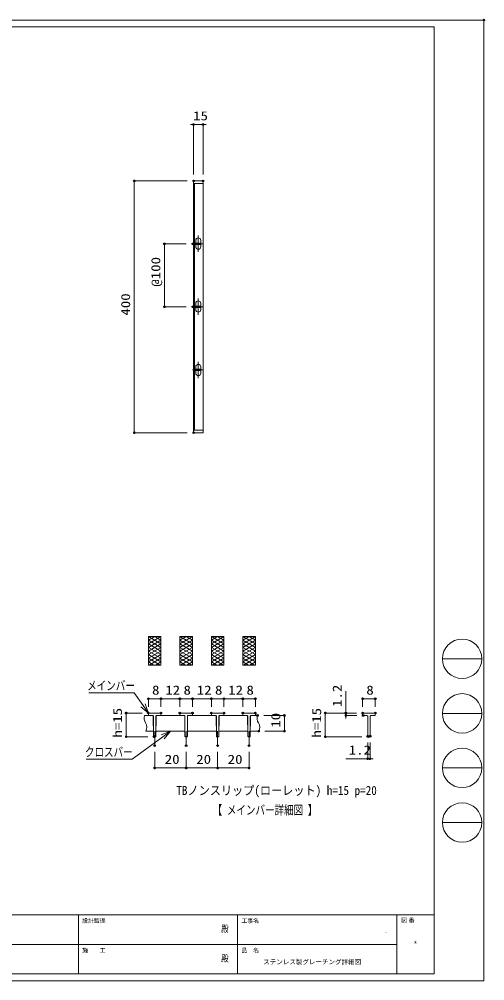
# Model space of a CAD drawing. Units: millimetres on the paper, with parts at other scales. Extents: x -216 to 216, y -153 to 153.
# Drawn here: x 67.6 to 215.6, y -152.7 to 152.9 of the extents above; entities that cross this region are included whole.
import ezdxf
from ezdxf.enums import TextEntityAlignment as Align

# ---------------------------------------------------------------- set-up
doc = ezdxf.new("R2010")
doc.units = ezdxf.units.MM
doc.header["$PDMODE"] = 32
doc.header["$PDSIZE"] = 0.5
doc.linetypes.add('CHAIN2', pattern=[12, 9, -1, 1, -1])
for name, color, linetype, lineweight in [('0-0_A1FRAME', 1, 'Continuous', 9), ('0-2_寸法', 4, 'Continuous', 9), ('0-3_0', 7, 'Continuous', 9), ('0-5_蓋', 3, 'Continuous', 9), ('0-6_中心線', 4, 'CHAIN2', 9)]:
    doc.layers.add(name, color=color, linetype=linetype, lineweight=lineweight)
doc.layers.add('0-1_文字', color=7, linetype='Continuous')
doc.layers.add('0-4_Defpoints', color=7, linetype='Continuous')
doc.styles.add('HGMaruGothicMPRO', font='')
doc.styles.add('ＭＳ ゴシック', font='')
doc.styles.get('HGMaruGothicMPRO').set_extended_font_data('HGMaruGothicMPRO')
doc.styles.get('ＭＳ ゴシック').set_extended_font_data('MS Gothic')

# ---------------------------------------------------------------- blocks, each defined once
blk = doc.blocks.new('_Dot')
at = {"layer": '0-3_0'}
for p, q in [((-0.5, 0), (-1, 0)), ((0.489, 0.1), (-0.489, 0.1)), ((0.399, 0.3), (-0.399, 0.3)), ((0.458, -0.199), (-0.458, -0.199)), ((0.3, -0.399), (-0.3, -0.399))]:
    blk.add_line(p, q, dxfattribs=at)
for points in [[(0.5, 0), (0.496, 0.063), (0.484, 0.124), (0.465, 0.184), (0.438, 0.241), (0.405, 0.294), (0.364, 0.342), (0.319, 0.385), (0.268, 0.422), (0.213, 0.452), (0.155, 0.476), (0.094, 0.491), (0.031, 0.499), (-0.031, 0.499), (-0.094, 0.491), (-0.155, 0.476), (-0.213, 0.452), (-0.268, 0.422), (-0.319, 0.385), (-0.364, 0.342), (-0.405, 0.294), (-0.438, 0.241), (-0.465, 0.184), (-0.484, 0.124), (-0.496, 0.063), (-0.5, 0), (0, 0)], [(-0.5, 0), (-0.496, -0.063), (-0.484, -0.124), (-0.465, -0.184), (-0.438, -0.241), (-0.405, -0.294), (-0.364, -0.342), (-0.319, -0.385), (-0.268, -0.422), (-0.213, -0.452), (-0.155, -0.476), (-0.094, -0.491), (-0.031, -0.499), (0.031, -0.499), (0.094, -0.491), (0.155, -0.476), (0.213, -0.452), (0.268, -0.422), (0.319, -0.385), (0.364, -0.342), (0.405, -0.294), (0.438, -0.241), (0.465, -0.184), (0.484, -0.124), (0.496, -0.063), (0.5, 0), (0, 0)]]:
    blk.add_lwpolyline(points, close=True, dxfattribs=at)
blk = doc.blocks.new('MLeader1')
at = {"layer": '0-2_寸法'}
for p, q in [((103.823, -61.148), (89.743, -61.148)), ((108.681, -67.592), (106.964, -65.132))]:
    blk.add_line(p, q, dxfattribs=at)
for points in [[(106.964, -65.132), (104.183, -61.148), (103.823, -61.148)], [(107.623, -64.672), (108.681, -67.592), (106.305, -65.592)]]:
    blk.add_lwpolyline(points, dxfattribs=at)
at = {"layer": '0-2_寸法', "style": 'ＭＳ ゴシック', "width": 0.75}
blk.add_text('メインバー', height=2.889, dxfattribs=at).set_placement((89.202, -61.151), align=Align.BOTTOM_LEFT)
blk = doc.blocks.new('MLeader2')
at = {"layer": '0-2_寸法'}
for p, q in [((115.681, -73.342), (113.259, -75.113)), ((103.118, -82.262), (88.871, -82.262))]:
    blk.add_line(p, q, dxfattribs=at)
for points in [[(113.259, -75.113), (103.478, -82.262), (103.118, -82.262)], [(112.785, -74.464), (115.681, -73.342), (113.733, -75.762)]]:
    blk.add_lwpolyline(points, dxfattribs=at)
at = {"layer": '0-2_寸法', "style": 'ＭＳ ゴシック', "width": 0.75}
blk.add_text('クロスバー', height=2.889, dxfattribs=at).set_placement((88.505, -82.265), align=Align.BOTTOM_LEFT)

msp = doc.modelspace()

# ---------------------------------------------------------------- linework, layer by layer
at = {"layer": '0-0_A1FRAME'}
for p, q in [((202.127, -50.332), (214.655, -50.332)), ((202.127, -67.678), (214.655, -67.678)), ((202.127, -85.023), (214.655, -85.023)), ((202.127, -102.369), (214.655, -102.369)), ((86.414, -131.704), (86.414, -150.495)), ((137.006, -131.704), (137.006, -150.495)), ((187.598, -131.704), (187.598, -150.495)), ((199.523, -131.704), (199.523, -150.495)), ((187.598, -141.099), (-43.679, -141.099))]:
    msp.add_line(p, q, dxfattribs=at)
msp.add_lwpolyline([(-215.332, 152.642), (-215.332, -152.65), (215.329, -152.65), (215.329, 152.642)], close=True, dxfattribs=at)
for points in [[(199.523, -150.495), (199.523, 150.487), (-209.584, 150.487)], [(-209.584, -150.495), (-209.584, -131.704), (199.523, -131.704)], [(199.523, -150.495), (-209.584, -150.495), (199.523, -150.495)]]:
    msp.add_lwpolyline(points, dxfattribs=at)
for centre in [(208.391, -50.332), (208.391, -67.678), (208.391, -85.023), (208.391, -102.369)]:
    msp.add_circle(centre, 6.264, dxfattribs=at)
msp.add_point((215.329, 152.642), dxfattribs=at)
at = {"layer": '0-2_寸法'}
for p, q in [((122.542, 119.449), (122.042, 119.449)), ((123.042, 103.516), (123.042, 119.449)), ((123.042, 119.449), (126.042, 119.449)), ((126.042, 103.516), (126.042, 119.449)), ((126.542, 119.449), (127.042, 119.449)), ((121.042, 101.516), (104.184, 101.516)), ((104.184, 22.016), (104.184, 101.016)), ((120.72, 81.516), (113.772, 81.516)), ((113.772, 62.016), (113.772, 81.016)), ((120.72, 61.516), (113.772, 61.516)), ((121.042, 21.516), (104.184, 21.516)), ((171.429, -67.092), (171.429, -60.592)), ((108.681, -65.592), (108.681, -63.044)), ((109.181, -63.044), (112.181, -63.044)), ((112.681, -65.592), (112.681, -63.044)), ((112.681, -65.592), (112.681, -63.044)), ((113.181, -63.044), (118.181, -63.044)), ((118.681, -65.592), (118.681, -63.044)), ((118.681, -65.592), (118.681, -63.044)), ((119.181, -63.044), (122.181, -63.044)), ((122.681, -65.592), (122.681, -63.044)), ((122.681, -65.592), (122.681, -63.044)), ((123.181, -63.044), (128.181, -63.044)), ((128.681, -65.592), (128.681, -63.044)), ((128.681, -65.592), (128.681, -63.044)), ((129.181, -63.044), (132.181, -63.044)), ((132.681, -65.592), (132.681, -63.044)), ((132.681, -65.592), (132.681, -63.044)), ((133.181, -63.044), (138.181, -63.044)), ((138.681, -65.592), (138.681, -63.044)), ((138.681, -65.592), (138.681, -63.044)), ((139.181, -63.044), (142.181, -63.044)), ((142.681, -65.592), (142.681, -63.044)), ((176.769, -65.592), (176.769, -63.044)), ((177.269, -63.044), (180.269, -63.044)), ((180.769, -65.592), (180.769, -63.044)), ((106.681, -67.592), (101.609, -67.592)), ((101.609, -74.592), (101.609, -68.092)), ((145.354, -68.342), (151.903, -68.342)), ((151.903, -72.842), (151.903, -68.842)), ((174.769, -67.592), (164.88, -67.592)), ((164.88, -74.592), (164.88, -68.092)), ((174.769, -67.592), (171.429, -67.592)), ((171.429, -68.342), (171.429, -67.592)), ((174.919, -68.342), (171.429, -68.342)), ((171.429, -68.842), (171.429, -69.342)), ((108.456, -75.092), (101.609, -75.092)), ((145.732, -73.342), (151.903, -73.342)), ((176.544, -75.092), (164.88, -75.092)), ((178.394, -76.942), (178.394, -82.076)), ((179.144, -76.942), (179.144, -82.076)), ((110.682, -79.924), (110.682, -85.028)), ((120.682, -79.924), (120.682, -85.028)), ((120.682, -79.924), (120.682, -85.028)), ((130.682, -79.924), (130.682, -85.028)), ((130.682, -79.924), (130.682, -85.028)), ((140.682, -79.924), (140.682, -85.028)), ((177.894, -82.076), (171.394, -82.076)), ((179.144, -82.076), (178.394, -82.076)), ((179.644, -82.076), (180.144, -82.076)), ((120.182, -85.028), (111.182, -85.028)), ((130.182, -85.028), (121.182, -85.028)), ((131.182, -85.028), (140.182, -85.028))]:
    msp.add_line(p, q, dxfattribs=at)
at = {"layer": '0-4_Defpoints'}
for p in [(126.042, 119.449), (104.184, 101.516), (123.042, 101.516), (123.042, 101.516), (126.042, 101.516), (113.772, 81.516), (122.72, 81.516), (122.72, 61.516), (123.042, 21.516), (112.681, -63.044), (118.681, -63.044), (122.681, -63.044), (128.681, -63.044), (132.681, -63.044), (138.681, -63.044), (142.681, -63.044), (180.769, -63.044), (101.609, -67.592), (108.681, -67.592), (108.681, -67.592), (112.681, -67.592), (112.681, -67.592), (118.681, -67.592), (122.681, -67.592), (122.681, -67.592), (128.681, -67.592), (128.681, -67.592), (132.681, -67.592), (132.681, -67.592), (138.681, -67.592), (138.681, -67.592), (142.681, -67.592), (143.354, -68.342), (151.903, -68.342), (164.88, -67.592), (171.429, -67.592), (176.769, -67.592), (176.769, -67.592), (176.919, -68.342), (180.769, -67.592), (143.732, -73.342), (110.456, -75.092), (178.394, -74.942), (178.544, -75.092), (179.144, -74.942), (110.682, -77.924), (120.682, -77.924), (130.682, -77.924), (140.682, -77.924), (178.394, -82.076), (110.682, -85.028), (120.682, -85.028), (140.682, -85.028)]:
    msp.add_point(p, dxfattribs=at)
at = {"layer": '0-5_蓋'}
for p, q in [((123.042, 101.516), (123.042, 21.516)), ((123.042, 100.716), (126.042, 100.716)), ((123.342, 100.716), (123.342, 22.316)), ((123.742, 81.716), (123.742, 82.616)), ((125.342, 81.716), (125.342, 82.616)), ((123.342, 81.316), (125.342, 81.316)), ((123.742, 80.616), (123.742, 81.316)), ((125.342, 81.316), (125.342, 81.716)), ((125.342, 80.616), (125.342, 81.316)), ((123.342, 61.316), (125.342, 61.316)), ((123.742, 61.716), (123.742, 62.616)), ((123.742, 60.616), (123.742, 61.316)), ((125.342, 61.716), (125.342, 62.616)), ((125.342, 61.316), (125.342, 61.716)), ((125.342, 60.616), (125.342, 61.316)), ((123.342, 41.716), (125.342, 41.716)), ((123.742, 42.416), (123.742, 41.716)), ((123.742, 41.316), (123.742, 40.416)), ((125.342, 42.416), (125.342, 41.716)), ((125.342, 41.716), (125.342, 41.316)), ((125.342, 41.316), (125.342, 40.416)), ((123.042, 22.316), (126.042, 22.316)), ((123.042, 21.516), (126.042, 21.516)), ((108.681, -43.248), (108.681, -52.352)), ((108.681, -43.248), (112.681, -43.248)), ((108.681, -43.248), (112.681, -45.557)), ((110.681, -43.248), (108.681, -44.403)), ((108.681, -44.403), (112.681, -46.712)), ((110.681, -43.248), (112.681, -44.403)), ((112.681, -43.248), (112.681, -52.352)), ((118.681, -43.248), (118.681, -52.352)), ((118.681, -43.248), (122.681, -43.248)), ((118.681, -43.248), (122.681, -45.557)), ((120.681, -43.248), (118.681, -44.403)), ((118.681, -44.403), (122.681, -46.712)), ((120.681, -43.248), (122.681, -44.403)), ((122.681, -43.248), (122.681, -52.352)), ((128.681, -43.248), (128.681, -52.352)), ((128.681, -43.248), (132.681, -43.248)), ((128.681, -43.248), (132.681, -45.557)), ((130.681, -43.248), (128.681, -44.403)), ((128.681, -44.403), (132.681, -46.712)), ((130.681, -43.248), (132.681, -44.403)), ((132.681, -43.248), (132.681, -52.352)), ((138.681, -43.248), (138.681, -52.352)), ((138.681, -43.248), (142.681, -43.248)), ((138.681, -43.248), (142.681, -45.557)), ((140.681, -43.248), (138.681, -44.403)), ((138.681, -44.403), (142.681, -46.712)), ((140.681, -43.248), (142.681, -44.403)), ((142.681, -43.248), (142.681, -52.352)), ((112.681, -46.712), (108.681, -49.021)), ((112.681, -47.867), (108.681, -50.176)), ((122.681, -46.712), (118.681, -49.021)), ((122.681, -47.867), (118.681, -50.176)), ((132.681, -46.712), (128.681, -49.021)), ((132.681, -47.867), (128.681, -50.176)), ((142.681, -46.712), (138.681, -49.021)), ((142.681, -47.867), (138.681, -50.176)), ((108.681, -49.021), (112.681, -51.331)), ((108.681, -50.176), (112.451, -52.352)), ((112.681, -50.176), (108.911, -52.352)), ((112.681, -51.331), (110.911, -52.352)), ((118.681, -49.021), (122.681, -51.331)), ((118.681, -50.176), (122.451, -52.352)), ((122.681, -50.176), (118.911, -52.352)), ((122.681, -51.331), (120.911, -52.352)), ((128.681, -49.021), (132.681, -51.331)), ((128.681, -50.176), (132.451, -52.352)), ((132.681, -50.176), (128.911, -52.352)), ((132.681, -51.331), (130.911, -52.352)), ((138.681, -49.021), (142.681, -51.331)), ((138.681, -50.176), (142.451, -52.352)), ((142.681, -50.176), (138.911, -52.352)), ((142.681, -51.331), (140.911, -52.352)), ((108.681, -52.352), (112.681, -52.352)), ((118.681, -52.352), (122.681, -52.352)), ((128.681, -52.352), (132.681, -52.352)), ((138.681, -52.352), (142.681, -52.352)), ((110.056, -68.342), (107.461, -68.342)), ((108.681, -67.592), (112.681, -67.592)), ((108.681, -68.192), (108.681, -67.592)), ((110.056, -68.342), (108.831, -68.342)), ((110.206, -68.492), (110.206, -71.367)), ((110.306, -74.942), (110.306, -68.592)), ((111.056, -74.942), (111.056, -68.592)), ((111.156, -68.492), (111.156, -71.367)), ((111.306, -68.342), (112.531, -68.342)), ((111.306, -68.342), (120.056, -68.342)), ((112.681, -68.192), (112.681, -67.592)), ((118.681, -67.592), (122.681, -67.592)), ((118.681, -68.192), (118.681, -67.592)), ((120.056, -68.342), (118.831, -68.342)), ((120.206, -68.492), (120.206, -71.367)), ((120.306, -74.942), (120.306, -68.592)), ((121.056, -74.942), (121.056, -68.592)), ((121.156, -68.492), (121.156, -71.367)), ((121.306, -68.342), (122.531, -68.342)), ((121.306, -68.342), (130.056, -68.342)), ((122.681, -68.192), (122.681, -67.592)), ((128.681, -67.592), (132.681, -67.592)), ((128.681, -68.192), (128.681, -67.592)), ((130.056, -68.342), (128.831, -68.342)), ((130.206, -68.492), (130.206, -71.367)), ((130.306, -74.942), (130.306, -68.592)), ((131.056, -74.942), (131.056, -68.592)), ((131.156, -68.492), (131.156, -71.367)), ((131.306, -68.342), (132.531, -68.342)), ((131.306, -68.342), (140.056, -68.342)), ((132.681, -68.192), (132.681, -67.592)), ((138.681, -67.592), (142.681, -67.592)), ((138.681, -68.192), (138.681, -67.592)), ((140.056, -68.342), (138.831, -68.342)), ((140.206, -68.492), (140.206, -71.367)), ((140.306, -74.942), (140.306, -68.592)), ((141.056, -74.942), (141.056, -68.592)), ((141.156, -68.492), (141.156, -71.367)), ((141.306, -68.342), (142.531, -68.342)), ((141.306, -68.342), (143.354, -68.342)), ((142.681, -68.192), (142.681, -67.592)), ((176.769, -67.592), (180.769, -67.592)), ((176.769, -68.192), (176.769, -67.592)), ((178.144, -68.342), (176.919, -68.342)), ((178.394, -74.942), (178.394, -68.592)), ((179.144, -74.942), (179.144, -68.592)), ((179.394, -68.342), (180.619, -68.342)), ((180.769, -68.192), (180.769, -67.592)), ((110.306, -73.342), (107.839, -73.342)), ((110.906, -75.092), (110.456, -75.092)), ((120.306, -73.342), (111.056, -73.342)), ((120.906, -75.092), (120.456, -75.092)), ((130.306, -73.342), (121.056, -73.342)), ((130.906, -75.092), (130.456, -75.092)), ((140.306, -73.342), (131.056, -73.342)), ((140.906, -75.092), (140.456, -75.092)), ((143.732, -73.342), (141.056, -73.342)), ((178.994, -75.092), (178.544, -75.092))]:
    msp.add_line(p, q, dxfattribs=at)
for points in [[(123.042, 101.516), (126.042, 101.516), (126.042, 21.516)], [(123.342, 81.316), (123.342, 81.716), (125.342, 81.716)], [(123.342, 61.316), (123.342, 61.716), (125.342, 61.716)], [(123.342, 41.716), (123.342, 41.316), (125.342, 41.316)], [(112.681, -43.248), (108.681, -45.557), (112.681, -47.867)], [(112.681, -44.403), (108.681, -46.712), (112.681, -49.021)], [(112.681, -45.557), (108.681, -47.867), (112.681, -50.176)], [(122.681, -43.248), (118.681, -45.557), (122.681, -47.867)], [(122.681, -44.403), (118.681, -46.712), (122.681, -49.021)], [(122.681, -45.557), (118.681, -47.867), (122.681, -50.176)], [(132.681, -43.248), (128.681, -45.557), (132.681, -47.867)], [(132.681, -44.403), (128.681, -46.712), (132.681, -49.021)], [(132.681, -45.557), (128.681, -47.867), (132.681, -50.176)], [(142.681, -43.248), (138.681, -45.557), (142.681, -47.867)], [(142.681, -44.403), (138.681, -46.712), (142.681, -49.021)], [(142.681, -45.557), (138.681, -47.867), (142.681, -50.176)], [(112.681, -49.021), (108.681, -51.331), (110.451, -52.352)], [(122.681, -49.021), (118.681, -51.331), (120.451, -52.352)], [(132.681, -49.021), (128.681, -51.331), (130.451, -52.352)], [(142.681, -49.021), (138.681, -51.331), (140.451, -52.352)]]:
    msp.add_lwpolyline(points, dxfattribs=at)
for centre, radius, start, end in [((124.542, 82.616), 0.8, 0, 180), ((124.542, 80.616), 0.8, 180, 0), ((124.542, 62.616), 0.8, 0, 180), ((124.542, 60.616), 0.8, 180, 0), ((124.542, 42.416), 0.8, 0, 180), ((124.542, 40.416), 0.8, 180, 0), ((110.178, -69.207), 2.851, 162.34877, 212.31754), ((108.831, -68.192), 0.15, 180, 270), ((110.056, -68.592), 0.25, 0, 90), ((110.056, -68.492), 0.15, 0, 90), ((111.306, -68.592), 0.25, 90, 180), ((111.306, -68.492), 0.15, 90, 180), ((112.531, -68.192), 0.15, 270, 0), ((118.831, -68.192), 0.15, 180, 270), ((120.056, -68.592), 0.25, 0, 90), ((120.056, -68.492), 0.15, 0, 90), ((121.306, -68.592), 0.25, 90, 180), ((121.306, -68.492), 0.15, 90, 180), ((122.531, -68.192), 0.15, 270, 0), ((128.831, -68.192), 0.15, 180, 270), ((130.056, -68.592), 0.25, 0, 90), ((130.056, -68.492), 0.15, 0, 90), ((131.306, -68.592), 0.25, 90, 180), ((131.306, -68.492), 0.15, 90, 180), ((132.531, -68.192), 0.15, 270, 0), ((138.831, -68.192), 0.15, 180, 270), ((140.056, -68.592), 0.25, 0, 90), ((140.056, -68.492), 0.15, 0, 90), ((141.306, -68.592), 0.25, 90, 180), ((141.306, -68.492), 0.15, 90, 180), ((142.531, -68.192), 0.15, 270, 0), ((146.071, -69.207), 2.851, 162.34877, 212.31754), ((176.919, -68.192), 0.15, 180, 270), ((178.144, -68.592), 0.25, 0, 90), ((179.394, -68.592), 0.25, 90, 180), ((180.619, -68.192), 0.15, 270, 0), ((105.611, -72.096), 2.553, 330.76467, 32.31754), ((110.681, -71.367), 0.475, 180, 217.86365), ((110.681, -71.367), 0.475, 322.13635, 0), ((120.681, -71.367), 0.475, 180, 217.86365), ((120.681, -71.367), 0.475, 322.13635, 0), ((130.681, -71.367), 0.475, 180, 217.86365), ((130.681, -71.367), 0.475, 322.13635, 0), ((140.681, -71.367), 0.475, 180, 217.86365), ((140.681, -71.367), 0.475, 322.13635, 0), ((141.504, -72.096), 2.553, 330.76467, 32.31754), ((110.456, -74.942), 0.15, 180, 270), ((110.906, -74.942), 0.15, 270, 0), ((120.456, -74.942), 0.15, 180, 270), ((120.906, -74.942), 0.15, 270, 0), ((130.456, -74.942), 0.15, 180, 270), ((130.906, -74.942), 0.15, 270, 0), ((140.456, -74.942), 0.15, 180, 270), ((140.906, -74.942), 0.15, 270, 0), ((178.544, -74.942), 0.15, 180, 270), ((178.994, -74.942), 0.15, 270, 0)]:
    msp.add_arc(centre, radius, start, end, dxfattribs=at)
at = {"layer": '0-6_中心線'}
for p, q in [((124.542, 78.983), (124.542, 84.169)), ((122.72, 81.516), (125.968, 81.516)), ((124.542, 58.983), (124.542, 64.169)), ((122.72, 61.516), (125.968, 61.516)), ((124.542, 44.049), (124.542, 38.863)), ((122.72, 41.516), (125.968, 41.516)), ((110.681, -77.924), (110.681, -73.334)), ((120.681, -77.924), (120.681, -73.334)), ((130.681, -77.924), (130.681, -73.334)), ((140.681, -77.924), (140.681, -73.334))]:
    msp.add_line(p, q, dxfattribs=at)

# ---------------------------------------------------------------- block references
at = {"layer": '0-2_寸法', "xscale": 0.5, "yscale": 0.5}
for p in [(123.042, 119.449), (112.681, -63.044), (118.681, -63.044), (122.681, -63.044), (128.681, -63.044), (132.681, -63.044), (138.681, -63.044), (142.681, -63.044), (180.769, -63.044), (178.394, -82.076), (120.682, -85.028), (130.682, -85.028), (140.682, -85.028)]:
    msp.add_blockref('_Dot', p, dxfattribs=at)
for p, rotation in [((126.042, 119.449), 180), ((104.184, 101.516), 90), ((113.772, 81.516), 90), ((113.772, 61.516), 270), ((104.184, 21.516), 270), ((108.681, -63.044), 180), ((112.681, -63.044), 180), ((118.681, -63.044), 180), ((122.681, -63.044), 180), ((128.681, -63.044), 180), ((132.681, -63.044), 180), ((138.681, -63.044), 180), ((176.769, -63.044), 180), ((171.429, -67.592), 270), ((101.609, -67.592), 90), ((151.903, -68.342), 90), ((164.88, -67.592), 90), ((171.429, -68.342), 90), ((151.903, -73.342), 270), ((101.609, -75.092), 270), ((164.88, -75.092), 270), ((179.144, -82.076), 180), ((110.682, -85.028), 180), ((120.682, -85.028), 180), ((130.682, -85.028), 180)]:
    msp.add_blockref('_Dot', p, dxfattribs=dict(at, rotation=rotation))
at = {"layer": '0-2_寸法'}
for name in ['MLeader1', 'MLeader2']:
    msp.add_blockref(name, (0, 0), dxfattribs=at)

# ---------------------------------------------------------------- texts
at = {"layer": '0-0_A1FRAME', "style": 'HGMaruGothicMPRO'}
for s, p in [('設計監理', (87.639, -134.641)), ('工事名', (138.23, -134.641)), ('図 番', (189.043, -134.472)), ('施\u3000\u3000工', (87.639, -144.037)), ('品\u3000名', (138.23, -144.037))]:
    msp.add_text(s, height=1.327, dxfattribs=at).set_placement(p, align=Align.BOTTOM_LEFT)
at = {"layer": '0-0_A1FRAME', "style": 'HGMaruGothicMPRO', "width": 0.8}
for p in [(131.786, -137.847), (131.786, -147.242)]:
    msp.add_text('殿', height=2.119, dxfattribs=at).set_placement(p, align=Align.BOTTOM_LEFT)
at = {"layer": '0-0_A1FRAME', "color": 6, "style": 'HGMaruGothicMPRO'}
for s, p in [('-', (183.845, -138.451)), ('ステンレス製グレーチング詳細図', (145.184, -147.847))]:
    msp.add_text(s, height=1.481, dxfattribs=at).set_placement(p, align=Align.BOTTOM_LEFT)
at = {"layer": '0-0_A1FRAME', "color": 6, "style": 'HGMaruGothicMPRO', "width": 0.75}
msp.add_text('*', height=1.975, dxfattribs=at).set_placement((193.116, -142.446), align=Align.BOTTOM_LEFT)
at = {"layer": '0-1_文字', "style": 'ＭＳ ゴシック'}
for s, width, p in [('TBノンスリップ(ローレット) h=15 p=20', 0.9, (117.558, -94.481)), ('【 メインバー詳細図 】', 0.75, (129.113, -100.689))]:
    msp.add_text(s, height=2.886, dxfattribs=dict(at, width=width)).set_placement(p, align=Align.BOTTOM_LEFT)
at = {"layer": '0-2_寸法', "style": 'ＭＳ ゴシック', "width": 1.2}
for s, p in [('15', (122.898, 119.894)), ('8', (109.841, -62.599)), ('12', (114.045, -62.599)), ('8', (119.841, -62.599)), ('12', (124.045, -62.599)), ('8', (129.841, -62.599)), ('12', (134.045, -62.599)), ('8', (139.841, -62.599)), ('8', (177.929, -62.599)), ('1.2', (172.358, -81.631)), ('20', (113.882, -84.583)), ('20', (123.882, -84.583)), ('20', (133.882, -84.583))]:
    msp.add_text(s, height=2.889, dxfattribs=at).set_placement(p, align=Align.BOTTOM_LEFT)
for s, p in [('@100', (113.327, 67.916)), ('400', (103.739, 58.716)), ('1.2', (170.984, -65.629)), ('h=15', (101.164, -75.387)), ('h=15', (164.435, -75.387)), ('10', (151.459, -72.242))]:
    msp.add_text(s, height=2.889, rotation=90, dxfattribs=at).set_placement(p, align=Align.BOTTOM_LEFT)

doc.saveas('drawing.dxf')
